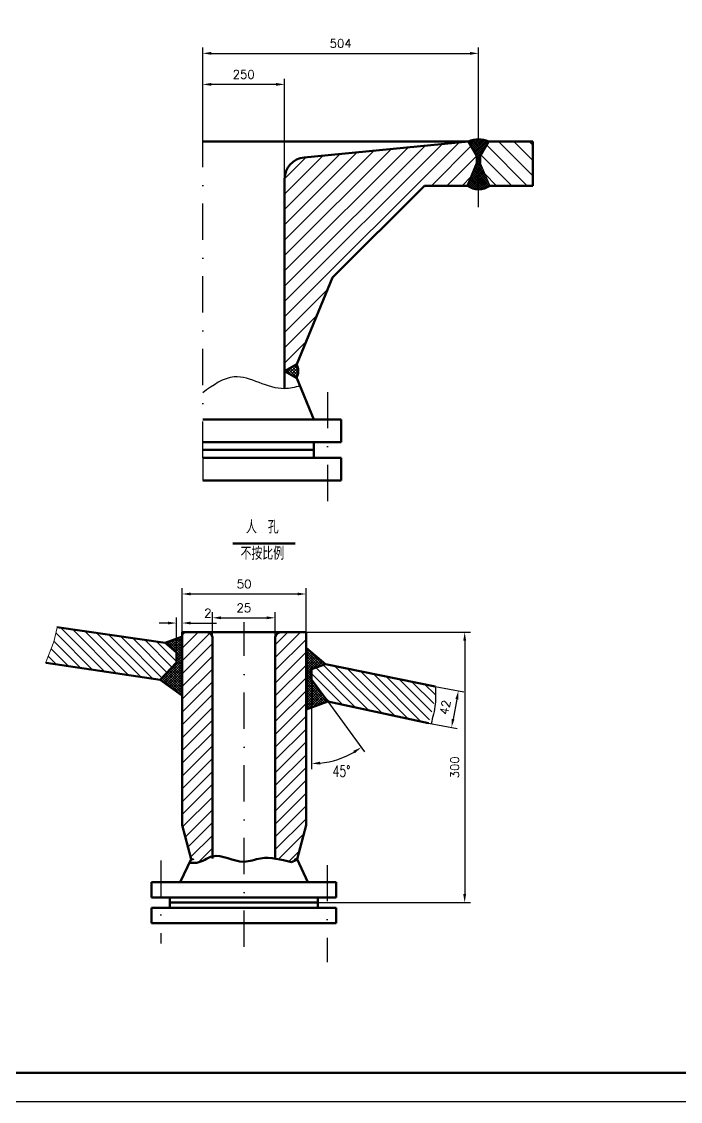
# Model space of a CAD drawing. Header units: millimetres. Extents: x -3246 to -2405, y -984 to -390.
# Drawn here: x -2867.1 to -2636.2, y -983.8 to -605 of the extents above; entities that cross this region are included whole.
import ezdxf

# ---------------------------------------------------------------- set-up
doc = ezdxf.new("R2010")
doc.units = ezdxf.units.MM
doc.linetypes.add('DASHDOT', pattern=[25.4, 12.7, -6.35, 0, -6.35])
for name, color, linetype, lineweight in [('图层1', 180, 'Continuous', 50), ('文字', 7, 'Continuous', 18), ('轮廓线', 170, 'Continuous', 50)]:
    doc.layers.add(name, color=color, linetype=linetype, lineweight=lineweight)
doc.layers.add('图层2', color=240, linetype='Continuous')
doc.layers.add('图层3', color=90, linetype='DASHDOT')
doc.styles.get("Standard").update_dxf_attribs({"font": 'txt', "bigfont": 'gbcbig.shx'})
doc.styles.add('技术说明', font='txt.shx', dxfattribs={"width": 0.7, "height": 4, "bigfont": 'gbcbig.shx'})
doc.styles.add('技术说明文字', font='txt.shx', dxfattribs={"width": 0.7, "height": 4})
doc.dimstyles.new('副本 ISO-25', dxfattribs={"dimtxt": 4, "dimasz": 3, "dimexe": 2, "dimexo": 0, "dimgap": 1, "dimtad": 2, "dimtih": 1, "dimtoh": 1, "dimdsep": 46, "dimtxsty": '技术说明文字', "dimcen": 0, "dimadec": 0, "dimazin": 0, "dimtfac": 1, "dimtmove": 0, "dimatfit": 3, "dimfxl": 0, "dimarcsym": 0})
doc.dimstyles.new('副本 Standard', dxfattribs={"dimtxt": 3, "dimasz": 3, "dimexe": 2, "dimexo": 0, "dimgap": 2, "dimtad": 1, "dimtoh": 1, "dimdec": 0, "dimzin": 0, "dimdsep": 46, "dimtxsty": 'Standard', "dimcen": 0, "dimadec": 0, "dimazin": 0, "dimtfac": 1, "dimtdec": 0, "dimtofl": 0, "dimtmove": 0, "dimatfit": 3, "dimfxl": 0, "dimtolj": 1, "dimtzin": 0, "dimarcsym": 0})
pattern_1 = [(135, (-3499.13955, -510.58006), (-0.35921024, -0.35921024), []), (225, (-3499.13955, -510.58006), (0.35921024, -0.35921024), [])]
pattern_2 = [(45, (-206.372, -56.8048), (-2.245064, 2.245064), [])]
pattern_3 = [(45, (-206.372, -56.8048), (-0.4490128, 0.4490128), []), (135, (-206.372, -56.8048), (-0.4490128, -0.4490128), [])]

# ---------------------------------------------------------------- blocks, each defined once
blk = doc.blocks.new('*D15')
at = {"color": 0, "lineweight": -2}
for p, q in [((-2800.19, -820.93), (-2800.19, -812.15)), ((-2797.19, -814.15), (-2781.19, -814.15)), ((-2778.19, -820.93), (-2778.19, -812.15))]:
    blk.add_line(p, q, dxfattribs=at)
at = {"color": 0}
for points in [[(-2797.19, -813.65), (-2797.19, -814.65), (-2800.19, -814.15)], [(-2781.19, -813.65), (-2781.19, -814.65), (-2778.19, -814.15)]]:
    blk.add_solid(points, dxfattribs=at)
at = {"layer": 'Defpoints', "color": 0}
for p in [(-2778.19, -814.15), (-2800.19, -820.93), (-2778.19, -820.93)]:
    blk.add_point(p, dxfattribs=at)
at = {"color": 0, "insert": (-2789.19, -810.65), "char_height": 3, "attachment_point": 5}
blk.add_mtext('\\A1;25', dxfattribs=at)
blk = doc.blocks.new('*D16')
at = {"color": 0, "lineweight": -2}
for p, q in [((-2810.81, -819.2), (-2810.81, -803.8)), ((-2807.81, -805.8), (-2770.38, -805.8)), ((-2767.38, -819.2), (-2767.38, -803.8))]:
    blk.add_line(p, q, dxfattribs=at)
at = {"color": 0}
for points in [[(-2807.81, -805.3), (-2807.81, -806.3), (-2810.81, -805.8)], [(-2770.38, -805.3), (-2770.38, -806.3), (-2767.38, -805.8)]]:
    blk.add_solid(points, dxfattribs=at)
at = {"layer": 'Defpoints', "color": 0}
for p in [(-2767.38, -805.8), (-2810.81, -819.2), (-2767.38, -819.2)]:
    blk.add_point(p, dxfattribs=at)
at = {"color": 0, "insert": (-2789.09, -802.3), "char_height": 3, "attachment_point": 5}
blk.add_mtext('\\A1;50', dxfattribs=at)
blk = doc.blocks.new('*D17')
at = {"layer": 'Defpoints', "color": 0}
for p in [(-2765.45, -832.16), (-2765.45, -835.79), (-2765.45, -835.79), (-2759.78, -843.55), (-2759.29, -864.62)]:
    blk.add_point(p, dxfattribs=at)
at = {"layer": '文字', "color": 0, "lineweight": -2}
for p, q in [((-2765.45, -835.79), (-2765.45, -867.27)), ((-2759.78, -843.55), (-2746.87, -861.21))]:
    blk.add_line(p, q, dxfattribs=at)
blk.add_arc((-2765.45, -835.79), 29.48, 275.833, 300.3438, dxfattribs=at)
at = {"layer": '文字', "color": 0}
for points in [[(-2750.83, -860.82), (-2750.28, -861.65), (-2748.05, -859.59)], [(-2762.43, -865.62), (-2762.48, -864.62), (-2765.45, -865.27)]]:
    blk.add_solid(points, dxfattribs=at)
at = {"layer": '文字', "color": 0, "insert": (-2754.96, -867.93), "char_height": 4, "attachment_point": 5, "style": '技术说明文字'}
blk.add_mtext('45°', dxfattribs=at)
blk = doc.blocks.new('*D18')
at = {"color": 0, "lineweight": -2}
for p, q in [((-2767.38, -819.2), (-2709.78, -819.2)), ((-2711.78, -822.2), (-2711.78, -911.05)), ((-2763.22, -914.05), (-2709.78, -914.05))]:
    blk.add_line(p, q, dxfattribs=at)
at = {"color": 0}
for points in [[(-2712.28, -822.2), (-2711.28, -822.2), (-2711.78, -819.2)], [(-2712.28, -911.05), (-2711.28, -911.05), (-2711.78, -914.05)]]:
    blk.add_solid(points, dxfattribs=at)
at = {"layer": 'Defpoints', "color": 0}
for p in [(-2767.38, -819.2), (-2763.22, -914.05), (-2711.78, -914.05)]:
    blk.add_point(p, dxfattribs=at)
at = {"color": 0, "insert": (-2715.28, -866.62), "char_height": 3, "attachment_point": 5, "rotation": 90}
blk.add_mtext('\\A1;300', dxfattribs=at)
blk = doc.blocks.new('*D19')
at = {"color": 0, "lineweight": -2}
for p, q in [((-2722.1, -838.25), (-2712.03, -840.14)), ((-2714.55, -842.72), (-2715.86, -849.71)), ((-2724.52, -851.14), (-2714.45, -853.03))]:
    blk.add_line(p, q, dxfattribs=at)
at = {"color": 0}
for points in [[(-2715.04, -842.63), (-2714.06, -842.81), (-2714, -839.77)], [(-2716.35, -849.62), (-2715.37, -849.8), (-2716.41, -852.66)]]:
    blk.add_solid(points, dxfattribs=at)
at = {"layer": 'Defpoints', "color": 0}
for p in [(-2722.1, -838.25), (-2724.52, -851.14), (-2716.41, -852.66)]:
    blk.add_point(p, dxfattribs=at)
at = {"color": 0, "insert": (-2718.65, -845.57), "char_height": 3, "attachment_point": 5, "rotation": 79.3734}
blk.add_mtext('\\A1;42', dxfattribs=at)
blk = doc.blocks.new('*D20')
at = {"color": 0, "lineweight": -2}
for p, q in [((-2812.83, -826.3), (-2812.83, -813.99)), ((-2810.81, -826.3), (-2810.81, -813.99)), ((-2815.83, -815.99), (-2818.83, -815.99)), ((-2807.81, -815.99), (-2798.81, -815.99))]:
    blk.add_line(p, q, dxfattribs=at)
at = {"color": 0}
for points in [[(-2815.83, -815.49), (-2815.83, -816.49), (-2812.83, -815.99)], [(-2807.81, -815.49), (-2807.81, -816.49), (-2810.81, -815.99)]]:
    blk.add_solid(points, dxfattribs=at)
at = {"layer": 'Defpoints', "color": 0}
for p in [(-2810.81, -815.99), (-2812.83, -826.3), (-2810.81, -826.3)]:
    blk.add_point(p, dxfattribs=at)
at = {"color": 0, "insert": (-2801.81, -812.49), "char_height": 3, "attachment_point": 5}
blk.add_mtext('\\A1;2', dxfattribs=at)
blk = doc.blocks.new('*D21')
at = {"color": 0, "lineweight": -2}
for p, q in [((-2803.61, -647.12), (-2803.61, -625.07)), ((-2777.9, -627.07), (-2800.61, -627.07)), ((-2774.9, -660.21), (-2774.9, -625.07))]:
    blk.add_line(p, q, dxfattribs=at)
at = {"color": 0}
for points in [[(-2800.61, -626.57), (-2800.61, -627.57), (-2803.61, -627.07)], [(-2777.9, -626.57), (-2777.9, -627.57), (-2774.9, -627.07)]]:
    blk.add_solid(points, dxfattribs=at)
at = {"layer": 'Defpoints', "color": 0}
for p in [(-2803.61, -627.07), (-2803.61, -647.12), (-2774.9, -660.21)]:
    blk.add_point(p, dxfattribs=at)
at = {"color": 0, "insert": (-2789.25, -623.57), "char_height": 3, "attachment_point": 5}
blk.add_mtext('\\A1;250', dxfattribs=at)
blk = doc.blocks.new('*D22')
at = {"color": 0, "lineweight": -2}
for p, q in [((-2803.61, -647.12), (-2803.61, -614.18)), ((-2800.61, -616.18), (-2709.92, -616.18)), ((-2706.92, -646.3), (-2706.92, -614.18))]:
    blk.add_line(p, q, dxfattribs=at)
at = {"color": 0}
for points in [[(-2800.61, -615.68), (-2800.61, -616.68), (-2803.61, -616.18)], [(-2709.92, -615.68), (-2709.92, -616.68), (-2706.92, -616.18)]]:
    blk.add_solid(points, dxfattribs=at)
at = {"layer": 'Defpoints', "color": 0}
for p in [(-2706.92, -616.18), (-2803.61, -647.12), (-2706.92, -646.3)]:
    blk.add_point(p, dxfattribs=at)
at = {"color": 0, "insert": (-2755.26, -612.68), "char_height": 3, "attachment_point": 5}
blk.add_mtext('\\A1;504', dxfattribs=at)

msp = doc.modelspace()

# ---------------------------------------------------------------- hatches: boundary and pattern name
at = {"layer": '图层2'}
h = msp.add_hatch(dxfattribs=at)
h.set_pattern_fill('ANSI31', color=256, scale=1.2, style=0)
h.set_pattern_definition([(45, (558.5733, 345.639), (-2.694077, 2.694077), [])])
h.paths.add_polyline_path([(-2725.906, -662.593), (-2710.815, -662.593), (-2706.918, -653.184), (-2710.419, -647.12), (-2768.045, -652.667, 0.3863768), (-2774.896, -660.21), (-2774.896, -727.606), (-2770.668, -725.165), (-2758.075, -694.763)])
h = msp.add_hatch(dxfattribs=at)
h.set_pattern_fill('ANSI37', color=256, scale=0.16, style=0)
h.set_pattern_definition([(45, (-514.87497, -44.1652), (-0.35921024, 0.35921024), []), (135, (-514.87497, -44.1652), (-0.35921024, -0.35921024), [])])
h.paths.add_polyline_path([(-2706.918, -646.303, 0.1151124), (-2710.419, -647.12), (-2707.527, -652.13), (-2707.528, -654.656), (-2710.815, -662.593, 0.1637406), (-2706.918, -663.905)])
h.paths.add_polyline_path([(-2706.918, -663.905, 0.1637406), (-2703.02, -662.593), (-2706.308, -654.656), (-2706.309, -652.13), (-2703.417, -647.12, 0.1151124), (-2706.918, -646.303)])
h = msp.add_hatch(dxfattribs=at)
h.set_pattern_fill('ANSI31', color=256, scale=1.2, angle=270, style=0)
h.set_pattern_definition([(315, (558.5733, 345.639), (2.694077, 2.694077), [])])
h.paths.add_polyline_path([(-2703.417, -647.12), (-2706.918, -653.184), (-2703.02, -662.593), (-2687.929, -662.593), (-2687.929, -647.12)])
h = msp.add_hatch(dxfattribs=at)
h.set_pattern_fill('ANSI37', color=256, scale=0.24, style=0)
h.set_pattern_definition([(45, (-3693.51275, -755.2793), (-0.53881537, 0.53881537), []), (135, (-3693.51275, -755.2793), (-0.53881537, -0.53881537), [])])
h.paths.add_polyline_path([(-2770.668, -725.165), (-2774.896, -727.606), (-2770.668, -730.046, 0.2090343)])
h = msp.add_hatch(dxfattribs=at)
h.set_pattern_fill('ANSI31', color=256, scale=0.8, style=0)
h.set_pattern_definition([(135, (-4855.4774, -209.283), (1.7960512, 1.7960512), [])])
edge = h.paths.add_edge_path()
edge.add_line((-2765.452, -835.794), (-2765.452, -832.16))
edge.add_line((-2765.452, -832.16), (-2760.513, -830.43))
edge.add_line((-2760.513, -830.43), (-2722.1, -838.254))
edge.add_spline(control_points=[(-2722.1, -838.254), (-2721.897, -842.444), (-2723.207, -846.791), (-2724.517, -851.138)], knot_values=[0, 0, 0, 0, 81.9334572, 81.9334572, 81.9334572, 81.9334572], degree=3, periodic=0)
edge.add_line((-2724.517, -851.138), (-2759.778, -843.553))
edge.add_line((-2759.778, -843.553), (-2765.452, -835.794))
edge = h.paths.add_edge_path()
edge.add_spline(control_points=[(-2858.543, -829.942), (-2856.836, -825.905), (-2855.129, -821.869), (-2854.727, -817.468)], knot_values=[1131.5198509, 1131.5198509, 1131.5198509, 1131.5198509, 1213.048957, 1213.048957, 1213.048957, 1213.048957], degree=3, periodic=0)
edge.add_line((-2854.727, -817.468), (-2816.747, -822.976))
edge.add_line((-2816.747, -822.976), (-2812.834, -826.296))
edge.add_line((-2812.834, -826.296), (-2812.834, -829.807))
edge.add_line((-2812.834, -829.807), (-2818.579, -835.912))
edge.add_line((-2818.579, -835.912), (-2858.543, -829.942))
h = msp.add_hatch(dxfattribs=at)
h.set_pattern_fill('ANSI37', color=256, scale=0.2, style=0)
h.set_pattern_definition(pattern_3)
h.paths.add_polyline_path([(-2810.806, -820.762), (-2810.997, -820.837), (-2816.747, -822.976), (-2812.834, -826.296), (-2812.834, -829.807), (-2818.579, -835.912), (-2810.997, -841.285), (-2810.806, -841.422)])
h = msp.add_hatch(dxfattribs=at)
h.set_pattern_fill('ANSI31', color=256, style=0)
h.set_pattern_definition(pattern_2)
edge = h.paths.add_edge_path()
edge.add_arc((-2802.435, -821.466), 2.313, 13.51637, 78.97527)
edge.add_line((-2801.993, -819.196), (-2810.806, -819.196))
edge.add_line((-2810.806, -819.196), (-2810.806, -886.893))
edge.add_line((-2810.806, -886.893), (-2807.76, -898.409))
edge.add_line((-2807.76, -898.409), (-2806.772, -898.895))
edge.add_line((-2806.772, -898.895), (-2807.881, -899.3))
edge.add_line((-2807.881, -899.3), (-2808.063, -899.685))
edge.add_spline(control_points=[(-2808.243, -900.064), (-2807.876, -899.289), (-2803.972, -901.287), (-2801.89, -898.498), (-2800.186, -897.811), (-2800.163, -897.802)], knot_values=[0.0000086, 0.0000086, 0.0000086, 0.0000086, 2.5738274, 8.4537971, 8.5323792, 8.5323792, 8.5323792, 8.5323792], degree=3, periodic=0)
edge.add_line((-2800.163, -897.802), (-2800.187, -820.926))
h = msp.add_hatch(dxfattribs=at)
h.set_pattern_fill('ANSI31', color=256, style=0)
h.set_pattern_definition(pattern_2)
edge = h.paths.add_edge_path()
edge.add_spline(control_points=[(-2778.211, -898.573), (-2776.326, -898.861), (-2774.428, -899.384), (-2772.53, -899.907)], knot_values=[30.8192983, 30.8192983, 30.8192983, 30.8192983, 36.5109239, 36.5109239, 36.5109239, 36.5109239], degree=3, periodic=0)
edge.add_line((-2772.53, -899.907), (-2770.913, -899.141))
edge.add_line((-2770.913, -899.141), (-2771.579, -898.895))
edge.add_line((-2771.579, -898.895), (-2770.375, -898.224))
edge.add_line((-2770.375, -898.224), (-2767.378, -886.893))
edge.add_line((-2767.378, -886.893), (-2767.378, -819.196))
edge.add_line((-2767.378, -819.196), (-2776.381, -819.196))
edge.add_arc((-2775.939, -821.466), 2.313, 101.02473, 166.48363)
edge.add_line((-2778.188, -820.926), (-2778.211, -898.573))
h = msp.add_hatch(dxfattribs=at)
h.set_pattern_fill('ANSI37', color=256, scale=0.2, style=0)
h.set_pattern_definition(pattern_3)
h.paths.add_polyline_path([(-2760.513, -830.43), (-2767.378, -824.646), (-2767.378, -846.329), (-2759.778, -843.553), (-2765.452, -835.794), (-2765.452, -832.16)])
h = msp.add_hatch(dxfattribs=at)
h.set_pattern_fill('ANSI37', color=256, scale=0.16, angle=90, style=0)
h.set_pattern_definition(pattern_1)
h.paths.add_polyline_path([(-2807.76, -898.409), (-2807.652, -898.817), (-2807.881, -899.3), (-2806.772, -898.895)])
h = msp.add_hatch(dxfattribs=at)
h.set_pattern_fill('ANSI37', color=256, scale=0.16, angle=90, style=0)
h.set_pattern_definition(pattern_1)
h.paths.add_polyline_path([(-2770.375, -898.224), (-2771.579, -898.895), (-2770.264, -899.382), (-2770.532, -898.817)])

# ---------------------------------------------------------------- linework, layer by layer
msp.add_lwpolyline([(-3246.239, -983.762), (-2405.239, -983.762), (-2405.239, -389.762), (-3246.239, -389.762)], close=True)
for points, start_tangent in [([(-2769.51, -732.842), (-2774.896, -733.814), (-2792.538, -729.664), (-2803.607, -735.238)], (0.3826834, -0.9238795)), ([(-2722.1, -838.254), (-2722.1, -844.428), (-2723.586, -851.339)], (-0.1995774, -0.9798821))]:
    msp.add_spline(points, degree=3, dxfattribs=dict(start_tangent=start_tangent))
at = {"layer": '图层1'}
for p, q in [((-2710.419, -647.12), (-2803.607, -647.12)), ((-2710.419, -647.12), (-2768.045, -652.667)), ((-2707.527, -652.13), (-2710.419, -647.12)), ((-2706.309, -652.13), (-2703.417, -647.12)), ((-2687.929, -647.12), (-2703.417, -647.12)), ((-2687.929, -662.593), (-2687.929, -647.12)), ((-2707.528, -654.656), (-2710.815, -662.593)), ((-2707.527, -652.13), (-2707.528, -654.656)), ((-2706.309, -652.13), (-2706.308, -654.656)), ((-2774.896, -733.814), (-2774.896, -660.21)), ((-2758.075, -694.763), (-2725.906, -662.593)), ((-2725.906, -662.593), (-2710.815, -662.593)), ((-2703.02, -662.593), (-2687.929, -662.593)), ((-2770.668, -725.165), (-2758.075, -694.763)), ((-2774.896, -727.606), (-2770.668, -725.165)), ((-2774.896, -727.606), (-2770.668, -730.046)), ((-2764.655, -744.564), (-2770.668, -730.046)), ((-2764.655, -744.564), (-2803.607, -744.564)), ((-2755.078, -744.564), (-2764.655, -744.564)), ((-2755.078, -744.564), (-2755.078, -752.536)), ((-2755.078, -752.536), (-2803.607, -752.536)), ((-2803.607, -752.536), (-2794.964, -752.536)), ((-2764.687, -752.536), (-2764.687, -755.291)), ((-2764.655, -755.291), (-2803.607, -755.291)), ((-2764.655, -755.291), (-2764.655, -758.045)), ((-2755.078, -758.045), (-2803.607, -758.045)), ((-2755.078, -766.017), (-2755.078, -758.045)), ((-2764.655, -766.017), (-2803.607, -766.017)), ((-2755.078, -766.017), (-2764.655, -766.017)), ((-2793.073, -788.069), (-2771.178, -788.069)), ((-2816.747, -822.976), (-2854.727, -817.468)), ((-2816.747, -822.976), (-2810.997, -820.837)), ((-2810.806, -886.893), (-2810.806, -819.196)), ((-2810.806, -819.196), (-2789.187, -819.196)), ((-2767.378, -819.196), (-2788.997, -819.196)), ((-2767.378, -886.893), (-2767.378, -819.196)), ((-2816.747, -822.976), (-2812.834, -826.296)), ((-2818.579, -835.912), (-2858.543, -829.942)), ((-2812.834, -829.807), (-2818.579, -835.912)), ((-2760.513, -830.43), (-2765.452, -832.16)), ((-2765.452, -832.16), (-2765.452, -835.794)), ((-2760.513, -830.43), (-2722.1, -838.254)), ((-2818.579, -835.912), (-2810.997, -841.285)), ((-2759.778, -843.553), (-2765.452, -835.794)), ((-2759.778, -843.553), (-2724.517, -851.138)), ((-2807.652, -898.817), (-2810.806, -886.893)), ((-2770.532, -898.817), (-2767.378, -886.893)), ((-2811.481, -906.9), (-2807.652, -898.817)), ((-2772.53, -899.907), (-2770.913, -899.141)), ((-2766.703, -906.9), (-2770.532, -898.817)), ((-2821.54, -906.9), (-2821.54, -912.215)), ((-2821.54, -906.9), (-2815.155, -906.9)), ((-2815.155, -906.9), (-2789.187, -906.9)), ((-2789.092, -906.9), (-2800.932, -906.9)), ((-2763.219, -906.9), (-2789.187, -906.9)), ((-2756.834, -906.9), (-2763.219, -906.9)), ((-2756.834, -906.9), (-2756.834, -912.215)), ((-2821.54, -912.215), (-2789.187, -912.215)), ((-2815.133, -912.215), (-2815.133, -914.051)), ((-2756.834, -912.215), (-2789.187, -912.215)), ((-2789.187, -912.215), (-2783.425, -912.215)), ((-2763.241, -912.215), (-2763.241, -914.051)), ((-2821.54, -921.202), (-2821.54, -915.888)), ((-2821.54, -915.888), (-2789.187, -915.888)), ((-2815.155, -914.051), (-2789.187, -914.051)), ((-2815.133, -914.051), (-2815.133, -915.888)), ((-2763.219, -914.051), (-2789.187, -914.051)), ((-2756.834, -915.888), (-2789.187, -915.888)), ((-2763.219, -914.051), (-2763.219, -915.888)), ((-2756.834, -921.202), (-2756.834, -915.888)), ((-2821.54, -921.202), (-2815.155, -921.202)), ((-2815.155, -921.202), (-2789.187, -921.202)), ((-2763.219, -921.202), (-2789.187, -921.202)), ((-2756.834, -921.202), (-2763.219, -921.202)), ((-2828.239, -973.762), (-2808.239, -973.762))]:
    msp.add_line(p, q, dxfattribs=at)
for points in [[(-3221.239, -696.762), (-3221.239, -973.762), (-2828.239, -973.762)], [(-2808.239, -973.762), (-2415.239, -973.762), (-2415.239, -696.762)]]:
    msp.add_lwpolyline(points, dxfattribs=at)
for centre, radius, start, end in [((-2706.918, -654.215), 7.911, 63.73378, 116.26622), ((-2767.319, -660.21), 7.577, 95.4985, 180), ((-2706.918, -657.458), 6.447, 232.8035, 307.1965), ((-2776.251, -727.606), 6.093, 336.38645, 23.61355), ((-2802.435, -821.466), 2.313, 13.51637, 79.19183), ((-2775.939, -821.466), 2.313, 100.80817, 166.48363)]:
    msp.add_arc(centre, radius, start, end, dxfattribs=at)
at = {"layer": '图层1', "start_tangent": (0.4280604, 0.9037501)}
msp.add_spline([(-2808.243, -900.064), (-2805.669, -900.064), (-2800.231, -897.829), (-2789.187, -899.699), (-2783.297, -898.541), (-2772.53, -899.907)], degree=3, dxfattribs=at)
at = {"layer": '图层2'}
for p, q in [((-2706.308, -654.656), (-2703.02, -662.593)), ((-2806.772, -898.895), (-2807.881, -899.3)), ((-2806.772, -898.895), (-2807.76, -898.409)), ((-2771.579, -898.895), (-2770.375, -898.224)), ((-2771.579, -898.895), (-2770.264, -899.382))]:
    msp.add_line(p, q, dxfattribs=at)
at = {"layer": '图层3'}
for p, q in [((-2706.918, -647.12), (-2706.918, -627.89)), ((-2706.918, -670.118), (-2706.918, -643.19)), ((-2803.607, -758.045), (-2803.607, -647.12)), ((-2759.866, -734.991), (-2759.866, -776.027)), ((-2803.607, -758.045), (-2803.607, -766.017)), ((-2789.092, -929.54), (-2789.092, -815.717)), ((-2818.348, -899.29), (-2818.348, -928.352)), ((-2760.027, -900.887), (-2760.027, -934.888))]:
    msp.add_line(p, q, dxfattribs=at)
at = {"layer": '文字'}
msp.add_lwpolyline([(-2854.681, -817.584), (-2855.839, -822.635), (-2858.683, -830.003)], dxfattribs=at)
at = {"layer": '轮廓线'}
for p, q in [((-2810.997, -820.837), (-2810.806, -820.762)), ((-2800.187, -820.926), (-2800.163, -898.573)), ((-2778.188, -820.926), (-2778.211, -898.573)), ((-2760.513, -830.43), (-2767.378, -824.646)), ((-2812.834, -826.296), (-2812.834, -829.807)), ((-2810.997, -841.285), (-2810.806, -841.422)), ((-2759.778, -843.553), (-2767.378, -846.329))]:
    msp.add_line(p, q, dxfattribs=at)

# ---------------------------------------------------------------- texts
at = {"insert": (-2788.439, -780.142), "char_height": 4, "width": 18.74133, "attachment_point": 1, "style": '技术说明'}
msp.add_mtext('{\\fSimSun|b0|i0|c134|p2;人  孔}', dxfattribs=at)
at = {"layer": '文字', "insert": (-2790.356, -789.392), "char_height": 4, "width": 15.86667, "attachment_point": 1, "style": '技术说明'}
msp.add_mtext('{\\fSimSun|b0|i0|c134|p2;不按比例}', dxfattribs=at)

# ---------------------------------------------------------------- dimensions: what is measured, and where the dimension line sits
for base, p1, p2, text, picture, middle in [((-2706.918, -616.175), (-2803.607, -647.12), (-2706.918, -646.303), '504', '*D22', (-2755.262, -612.675)), ((-2803.607, -627.068), (-2774.896, -660.21), (-2803.607, -647.12), '250', '*D21', (-2789.251, -623.568)), ((-2767.378, -805.801), (-2810.806, -819.196), (-2767.378, -819.196), '50', '*D16', (-2789.092, -802.301)), ((-2778.188, -814.151), (-2800.187, -820.926), (-2778.188, -820.932), '25', '*D15', (-2789.187, -810.651))]:
    dim = msp.add_linear_dim(base=base, p1=p1, p2=p2, text=text, dimstyle='副本 Standard')
    dim.commit()
    dim.dimension.update_dxf_attribs({"geometry": picture, "text_midpoint": middle})
dim = msp.add_linear_dim(base=(-2810.806, -815.988), p1=(-2812.834, -826.296), p2=(-2810.806, -826.296), dimstyle='副本 Standard')
dim.commit()
dim.dimension.update_dxf_attribs({"geometry": '*D20', "text_midpoint": (-2801.806, -815.988), "dimtype": 160})
dim = msp.add_linear_dim(base=(-2711.781, -914.051), p1=(-2767.378, -819.196), p2=(-2763.219, -914.051), angle=90, text='300', dimstyle='副本 Standard')
dim.commit()
dim.dimension.update_dxf_attribs({"geometry": '*D18', "text_midpoint": (-2715.281, -866.624)})
dim = msp.add_aligned_dim(p1=(-2722.1, -838.254), p2=(-2724.517, -851.138), distance=8.245, text='42', dimstyle='副本 Standard')
dim.commit()
dim.dimension.update_dxf_attribs({"geometry": '*D19', "text_midpoint": (-2718.645, -845.571)})
at = {"layer": '文字'}
dim = msp.add_angular_dim_2l(base=(-2759.293, -864.624), line1=((-2765.452, -832.16), (-2765.452, -835.794)), line2=((-2759.778, -843.553), (-2765.452, -835.794)), text='45°', dimstyle='副本 ISO-25', dxfattribs=at)
dim.commit()
dim.dimension.update_dxf_attribs({"geometry": '*D17', "text_midpoint": (-2754.957, -867.925)})

doc.saveas('drawing.dxf')
